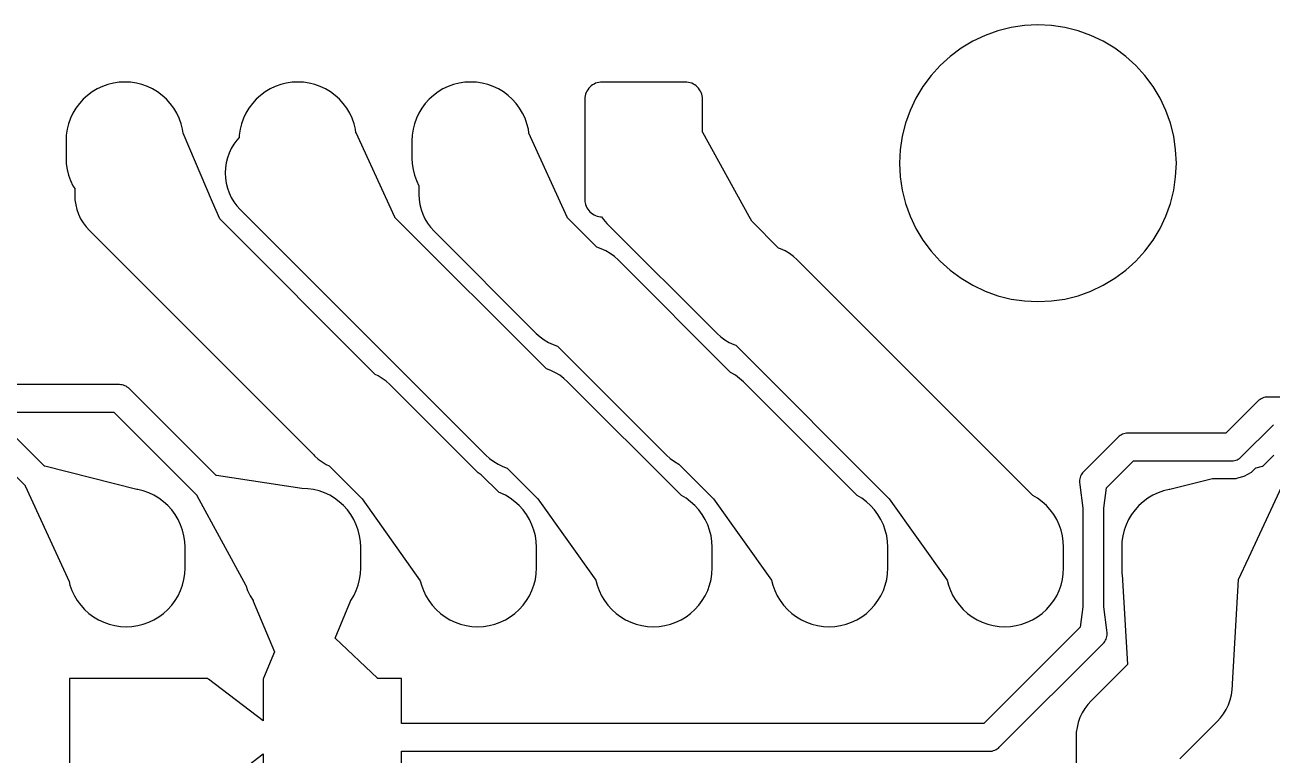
# Model space of a CAD drawing. Header units: metres. Extents: x 0.3 to 99.7, y 0.3 to 59.7.
# Drawn here: x 41.56 to 59.58, y 48.45 to 59 of the extents above; entities that cross this region are included whole.
import ezdxf

# ---------------------------------------------------------------- set-up
doc = ezdxf.new("R2010")
doc.units = ezdxf.units.M

msp = doc.modelspace()

# ---------------------------------------------------------------- linework, layer by layer
for points in [[(54.2, 57), (54.21, 56.804), (54.238, 56.61), (54.286, 56.419), (54.352, 56.235), (54.436, 56.057), (54.537, 55.889), (54.654, 55.731), (54.786, 55.586), (54.931, 55.454), (55.089, 55.337), (55.257, 55.236), (55.435, 55.152), (55.619, 55.086), (55.81, 55.038), (56.004, 55.01), (56.2, 55), (56.396, 55.01), (56.59, 55.038), (56.781, 55.086), (56.965, 55.152), (57.143, 55.236), (57.311, 55.337), (57.469, 55.454), (57.614, 55.586), (57.746, 55.731), (57.863, 55.889), (57.964, 56.057), (58.048, 56.235), (58.114, 56.419), (58.162, 56.61), (58.19, 56.804), (58.2, 57), (58.19, 57.196), (58.162, 57.39), (58.114, 57.581), (58.048, 57.765), (57.964, 57.943), (57.863, 58.111), (57.746, 58.269), (57.614, 58.414), (57.469, 58.546), (57.311, 58.663), (57.143, 58.764), (56.965, 58.848), (56.781, 58.914), (56.59, 58.962), (56.396, 58.99), (56.2, 59), (56.004, 58.99), (55.81, 58.962), (55.619, 58.914), (55.435, 58.848), (55.257, 58.764), (55.089, 58.663), (54.931, 58.546), (54.786, 58.414), (54.654, 58.269), (54.537, 58.111), (54.436, 57.943), (54.352, 57.765), (54.286, 57.581), (54.238, 57.39), (54.21, 57.196), (54.2, 57)], [(47.271, 50.965), (47.271, 50.965), (47.271, 50.965), (47.271, 50.965), (47.271, 50.965), (47.271, 50.965), (47.271, 50.965), (47.271, 50.965), (47.271, 50.965), (47.271, 50.965), (47.287, 50.903), (47.315, 50.825), (47.35, 50.749), (47.393, 50.678), (47.443, 50.611), (47.499, 50.549), (47.561, 50.493), (47.628, 50.443), (47.699, 50.4), (47.775, 50.365), (47.853, 50.337), (47.934, 50.316), (48.017, 50.304), (48.1, 50.3), (48.183, 50.304), (48.266, 50.316), (48.347, 50.337), (48.425, 50.365), (48.501, 50.4), (48.572, 50.443), (48.639, 50.493), (48.701, 50.549), (48.757, 50.611), (48.807, 50.678), (48.85, 50.749), (48.885, 50.825), (48.913, 50.903), (48.934, 50.984), (48.946, 51.067), (48.95, 51.15), (48.95, 51.45), (48.946, 51.533), (48.934, 51.616), (48.913, 51.697), (48.885, 51.775), (48.85, 51.851), (48.807, 51.922), (48.757, 51.989), (48.701, 52.051), (48.639, 52.107), (48.572, 52.157), (48.501, 52.2), (48.425, 52.235), (48.412, 52.24), (48.412, 52.24), (48.412, 52.24), (48.412, 52.24), (48.412, 52.24), (48.412, 52.24), (48.412, 52.24), (48.412, 52.24), (48.412, 52.24), (48.412, 52.24), (48.152, 52.494), (48.151, 52.496), (48.109, 52.524), (48.109, 52.524), (48.109, 52.524), (48.109, 52.524), (48.109, 52.524), (48.109, 52.524), (46.832, 53.8), (46.779, 53.848), (46.722, 53.891), (46.661, 53.927), (46.62, 53.947), (46.62, 53.947), (46.62, 53.947), (46.62, 53.947), (46.62, 53.947), (46.62, 53.947), (46.62, 53.947), (46.62, 53.947), (46.62, 53.947), (46.62, 53.947), (44.372, 56.195), (44.372, 56.195), (44.372, 56.195), (44.372, 56.195), (44.372, 56.195), (44.372, 56.195), (44.372, 56.195), (44.372, 56.195), (44.372, 56.195), (44.372, 56.195), (44.372, 56.195), (44.372, 56.195), (44.372, 56.195), (44.372, 56.195), (44.371, 56.199), (44.268, 56.439), (43.842, 57.435), (43.842, 57.435), (43.842, 57.435), (43.842, 57.435), (43.842, 57.435), (43.842, 57.435), (43.842, 57.435), (43.842, 57.435), (43.842, 57.435), (43.842, 57.435), (43.842, 57.435), (43.842, 57.435), (43.842, 57.435), (43.842, 57.435), (43.842, 57.435), (43.842, 57.435), (43.842, 57.435), (43.834, 57.491), (43.813, 57.572), (43.785, 57.65), (43.75, 57.726), (43.707, 57.797), (43.657, 57.864), (43.601, 57.926), (43.539, 57.982), (43.472, 58.032), (43.401, 58.075), (43.325, 58.11), (43.247, 58.138), (43.166, 58.159), (43.083, 58.171), (43, 58.175), (42.917, 58.171), (42.834, 58.159), (42.753, 58.138), (42.675, 58.11), (42.599, 58.075), (42.528, 58.032), (42.461, 57.982), (42.399, 57.926), (42.343, 57.864), (42.293, 57.797), (42.25, 57.726), (42.215, 57.65), (42.187, 57.572), (42.166, 57.491), (42.154, 57.408), (42.15, 57.325), (42.15, 57.075), (42.154, 56.992), (42.166, 56.909), (42.187, 56.828), (42.215, 56.75), (42.25, 56.674), (42.275, 56.634), (42.275, 56.634), (42.275, 56.634), (42.275, 56.634), (42.275, 56.634), (42.275, 56.634), (42.275, 56.634), (42.275, 56.634), (42.275, 56.634), (42.275, 56.634), (42.275, 56.634), (42.275, 56.634), (42.275, 56.541), (42.278, 56.47), (42.289, 56.399), (42.306, 56.33), (42.33, 56.263), (42.36, 56.199), (42.397, 56.138), (42.439, 56.08), (42.487, 56.028), (45.727, 52.788), (45.727, 52.788), (45.727, 52.788), (45.727, 52.788), (45.74, 52.773), (45.793, 52.725), (45.85, 52.683), (45.911, 52.646), (45.955, 52.626), (45.955, 52.626), (45.955, 52.626), (45.955, 52.626), (45.955, 52.626), (45.955, 52.626), (45.955, 52.626), (45.955, 52.626), (45.955, 52.626), (45.955, 52.626), (46.43, 52.151), (46.43, 52.151), (46.43, 52.151), (46.43, 52.151), (46.43, 52.151), (46.43, 52.151), (46.43, 52.151), (46.43, 52.151), (46.43, 52.151), (46.43, 52.151), (46.43, 52.151), (46.43, 52.151), (46.431, 52.148), (47.271, 50.965)], [(49.809, 50.973), (49.809, 50.973), (49.809, 50.973), (49.809, 50.973), (49.809, 50.973), (49.809, 50.973), (49.809, 50.973), (49.809, 50.973), (49.809, 50.973), (49.809, 50.973), (49.809, 50.973), (49.809, 50.973), (49.809, 50.973), (49.809, 50.973), (49.809, 50.973), (49.809, 50.973), (49.809, 50.973), (49.809, 50.973), (49.827, 50.903), (49.855, 50.825), (49.89, 50.749), (49.933, 50.678), (49.983, 50.611), (50.039, 50.549), (50.101, 50.493), (50.168, 50.443), (50.239, 50.4), (50.315, 50.365), (50.393, 50.337), (50.474, 50.316), (50.557, 50.304), (50.64, 50.3), (50.723, 50.304), (50.806, 50.316), (50.887, 50.337), (50.965, 50.365), (51.041, 50.4), (51.112, 50.443), (51.179, 50.493), (51.241, 50.549), (51.297, 50.611), (51.347, 50.678), (51.39, 50.749), (51.425, 50.825), (51.453, 50.903), (51.474, 50.984), (51.486, 51.067), (51.49, 51.15), (51.49, 51.45), (51.486, 51.533), (51.474, 51.616), (51.453, 51.697), (51.425, 51.775), (51.39, 51.851), (51.347, 51.922), (51.297, 51.989), (51.241, 52.051), (51.179, 52.107), (51.112, 52.157), (51.047, 52.196), (51.047, 52.196), (51.047, 52.196), (51.047, 52.196), (51.047, 52.196), (51.047, 52.196), (51.047, 52.196), (51.047, 52.196), (49.401, 53.842), (49.347, 53.891), (49.288, 53.935), (49.225, 53.973), (49.158, 54.004), (49.094, 54.027), (49.094, 54.027), (49.094, 54.027), (49.094, 54.027), (49.094, 54.027), (49.094, 54.027), (49.094, 54.027), (49.094, 54.027), (49.094, 54.027), (49.094, 54.027), (49.094, 54.027), (49.094, 54.027), (46.903, 56.218), (46.903, 56.218), (46.903, 56.218), (46.903, 56.218), (46.903, 56.218), (46.903, 56.218), (46.903, 56.218), (46.903, 56.218), (46.903, 56.218), (46.903, 56.218), (46.903, 56.218), (46.903, 56.218), (46.903, 56.218), (46.903, 56.218), (46.902, 56.223), (46.342, 57.439), (46.341, 57.44), (46.341, 57.44), (46.341, 57.44), (46.341, 57.44), (46.341, 57.44), (46.341, 57.44), (46.341, 57.44), (46.341, 57.44), (46.341, 57.44), (46.341, 57.44), (46.341, 57.44), (46.341, 57.44), (46.341, 57.44), (46.341, 57.44), (46.341, 57.44), (46.341, 57.44), (46.334, 57.491), (46.313, 57.572), (46.285, 57.65), (46.25, 57.726), (46.207, 57.797), (46.157, 57.864), (46.101, 57.926), (46.039, 57.982), (45.972, 58.032), (45.901, 58.075), (45.825, 58.11), (45.747, 58.138), (45.666, 58.159), (45.583, 58.171), (45.5, 58.175), (45.417, 58.171), (45.334, 58.159), (45.253, 58.138), (45.175, 58.11), (45.099, 58.075), (45.028, 58.032), (44.961, 57.982), (44.899, 57.926), (44.843, 57.864), (44.793, 57.797), (44.75, 57.726), (44.715, 57.65), (44.687, 57.572), (44.666, 57.491), (44.654, 57.408), (44.652, 57.372), (44.652, 57.372), (44.652, 57.372), (44.652, 57.372), (44.652, 57.372), (44.652, 57.372), (44.652, 57.372), (44.652, 57.372), (44.652, 57.372), (44.652, 57.372), (44.652, 57.372), (44.652, 57.372), (44.652, 57.372), (44.652, 57.372), (44.652, 57.372), (44.652, 57.372), (44.62, 57.336), (44.576, 57.277), (44.538, 57.214), (44.507, 57.147), (44.482, 57.078), (44.464, 57.007), (44.453, 56.934), (44.45, 56.86), (44.453, 56.787), (44.464, 56.714), (44.482, 56.642), (44.507, 56.573), (44.538, 56.506), (44.576, 56.443), (44.62, 56.384), (44.669, 56.33), (48.219, 52.78), (48.273, 52.731), (48.332, 52.687), (48.395, 52.649), (48.462, 52.618), (48.526, 52.595), (48.526, 52.595), (48.526, 52.595), (48.526, 52.595), (48.526, 52.595), (48.526, 52.595), (48.526, 52.595), (48.526, 52.595), (48.526, 52.595), (48.526, 52.595), (48.526, 52.595), (48.526, 52.595), (48.97, 52.151), (48.97, 52.151), (48.97, 52.151), (48.97, 52.151), (48.97, 52.151), (48.97, 52.151), (48.97, 52.151), (48.97, 52.151), (48.97, 52.151), (48.97, 52.151), (48.97, 52.151), (48.97, 52.151), (48.971, 52.148), (49.809, 50.973), (49.809, 50.973)], [(52.349, 50.973), (52.349, 50.973), (52.349, 50.973), (52.349, 50.973), (52.349, 50.973), (52.349, 50.973), (52.349, 50.973), (52.349, 50.973), (52.349, 50.973), (52.349, 50.973), (52.349, 50.973), (52.349, 50.973), (52.349, 50.973), (52.349, 50.973), (52.349, 50.973), (52.349, 50.973), (52.349, 50.973), (52.349, 50.973), (52.367, 50.903), (52.395, 50.825), (52.43, 50.749), (52.473, 50.678), (52.523, 50.611), (52.579, 50.549), (52.641, 50.493), (52.708, 50.443), (52.779, 50.4), (52.855, 50.365), (52.933, 50.337), (53.014, 50.316), (53.097, 50.304), (53.18, 50.3), (53.263, 50.304), (53.346, 50.316), (53.427, 50.337), (53.505, 50.365), (53.581, 50.4), (53.652, 50.443), (53.719, 50.493), (53.781, 50.549), (53.837, 50.611), (53.887, 50.678), (53.93, 50.749), (53.965, 50.825), (53.993, 50.903), (54.014, 50.984), (54.026, 51.067), (54.03, 51.15), (54.03, 51.45), (54.026, 51.533), (54.014, 51.616), (53.993, 51.697), (53.965, 51.775), (53.93, 51.851), (53.887, 51.922), (53.837, 51.989), (53.781, 52.051), (53.719, 52.107), (53.652, 52.157), (53.587, 52.196), (53.587, 52.196), (53.587, 52.196), (53.587, 52.196), (53.587, 52.196), (53.587, 52.196), (53.587, 52.196), (53.587, 52.196), (51.941, 53.842), (51.887, 53.891), (51.828, 53.935), (51.765, 53.973), (51.757, 53.976), (51.757, 53.976), (51.757, 53.976), (51.757, 53.976), (51.757, 53.976), (51.757, 53.976), (51.757, 53.976), (51.757, 53.976), (51.757, 53.976), (51.757, 53.976), (50.131, 55.603), (50.076, 55.652), (50.017, 55.696), (49.954, 55.734), (49.887, 55.765), (49.824, 55.788), (49.824, 55.788), (49.824, 55.788), (49.824, 55.788), (49.824, 55.788), (49.824, 55.788), (49.824, 55.788), (49.824, 55.788), (49.824, 55.788), (49.824, 55.788), (49.824, 55.788), (49.824, 55.788), (49.396, 56.216), (49.396, 56.216), (49.396, 56.216), (49.396, 56.216), (49.396, 56.216), (49.396, 56.216), (49.396, 56.216), (49.396, 56.216), (49.396, 56.216), (49.396, 56.216), (49.396, 56.216), (49.396, 56.216), (49.396, 56.216), (49.396, 56.216), (49.395, 56.22), (48.842, 57.437), (48.842, 57.438), (48.842, 57.438), (48.842, 57.438), (48.842, 57.438), (48.842, 57.438), (48.842, 57.438), (48.842, 57.438), (48.842, 57.438), (48.842, 57.438), (48.842, 57.438), (48.842, 57.438), (48.842, 57.438), (48.842, 57.438), (48.842, 57.438), (48.842, 57.438), (48.842, 57.438), (48.834, 57.491), (48.813, 57.572), (48.785, 57.65), (48.75, 57.726), (48.707, 57.797), (48.657, 57.864), (48.601, 57.926), (48.539, 57.982), (48.472, 58.032), (48.401, 58.075), (48.325, 58.11), (48.247, 58.138), (48.166, 58.159), (48.083, 58.171), (48, 58.175), (47.917, 58.171), (47.834, 58.159), (47.753, 58.138), (47.675, 58.11), (47.599, 58.075), (47.528, 58.032), (47.461, 57.982), (47.399, 57.926), (47.343, 57.864), (47.293, 57.797), (47.25, 57.726), (47.215, 57.65), (47.187, 57.572), (47.166, 57.491), (47.154, 57.408), (47.15, 57.325), (47.15, 57.075), (47.154, 56.992), (47.166, 56.909), (47.187, 56.828), (47.215, 56.75), (47.25, 56.676), (47.25, 56.676), (47.25, 56.676), (47.25, 56.676), (47.25, 56.676), (47.25, 56.676), (47.25, 56.676), (47.25, 56.676), (47.25, 56.676), (47.25, 56.676), (47.25, 56.551), (47.253, 56.477), (47.264, 56.404), (47.282, 56.333), (47.307, 56.263), (47.338, 56.197), (47.376, 56.134), (47.42, 56.075), (47.469, 56.02), (48.948, 54.541), (49.003, 54.492), (49.062, 54.448), (49.125, 54.41), (49.191, 54.379), (49.255, 54.356), (49.255, 54.356), (49.255, 54.356), (49.255, 54.356), (49.255, 54.356), (49.255, 54.356), (49.255, 54.356), (49.255, 54.356), (49.255, 54.356), (49.255, 54.356), (49.255, 54.356), (49.255, 54.356), (50.831, 52.78), (50.885, 52.731), (50.944, 52.687), (51.008, 52.649), (51.015, 52.646), (51.015, 52.646), (51.015, 52.646), (51.015, 52.646), (51.015, 52.646), (51.015, 52.646), (51.015, 52.646), (51.015, 52.646), (51.015, 52.646), (51.015, 52.646), (51.51, 52.151), (51.51, 52.151), (51.51, 52.151), (51.51, 52.151), (51.51, 52.151), (51.51, 52.151), (51.51, 52.151), (51.51, 52.151), (51.51, 52.151), (51.51, 52.151), (51.51, 52.151), (51.51, 52.151), (51.511, 52.148), (52.349, 50.973), (52.349, 50.973)], [(54.889, 50.973), (54.889, 50.973), (54.889, 50.973), (54.889, 50.973), (54.889, 50.973), (54.889, 50.973), (54.889, 50.973), (54.889, 50.973), (54.889, 50.973), (54.889, 50.973), (54.889, 50.973), (54.889, 50.973), (54.889, 50.973), (54.889, 50.973), (54.889, 50.973), (54.889, 50.973), (54.889, 50.973), (54.889, 50.973), (54.907, 50.903), (54.935, 50.825), (54.97, 50.749), (55.013, 50.678), (55.063, 50.611), (55.119, 50.549), (55.181, 50.493), (55.248, 50.443), (55.319, 50.4), (55.395, 50.365), (55.473, 50.337), (55.554, 50.316), (55.637, 50.304), (55.72, 50.3), (55.803, 50.304), (55.886, 50.316), (55.967, 50.337), (56.045, 50.365), (56.121, 50.4), (56.192, 50.443), (56.259, 50.493), (56.321, 50.549), (56.377, 50.611), (56.427, 50.678), (56.47, 50.749), (56.505, 50.825), (56.533, 50.903), (56.554, 50.984), (56.566, 51.067), (56.57, 51.15), (56.57, 51.45), (56.566, 51.533), (56.554, 51.616), (56.533, 51.697), (56.505, 51.775), (56.47, 51.851), (56.427, 51.922), (56.377, 51.989), (56.321, 52.051), (56.259, 52.107), (56.192, 52.157), (56.127, 52.196), (56.127, 52.196), (56.127, 52.196), (56.127, 52.196), (56.127, 52.196), (56.127, 52.196), (56.127, 52.196), (56.127, 52.196), (52.72, 55.603), (52.666, 55.652), (52.607, 55.696), (52.544, 55.734), (52.477, 55.765), (52.448, 55.775), (52.448, 55.775), (52.448, 55.775), (52.448, 55.775), (52.448, 55.775), (52.448, 55.775), (52.448, 55.775), (52.448, 55.775), (52.448, 55.775), (52.448, 55.775), (52.448, 55.775), (52.448, 55.775), (52.066, 56.158), (52.066, 56.158), (52.066, 56.158), (52.066, 56.158), (52.066, 56.158), (52.066, 56.158), (52.066, 56.158), (52.066, 56.158), (52.066, 56.158), (52.066, 56.158), (52.066, 56.158), (52.066, 56.158), (52.065, 56.162), (52.027, 56.231), (51.355, 57.446), (51.35, 57.45), (51.35, 57.45), (51.35, 57.45), (51.35, 57.45), (51.35, 57.45), (51.35, 57.45), (51.35, 57.45), (51.35, 57.45), (51.35, 57.45), (51.35, 57.45), (51.35, 57.45), (51.35, 57.45), (51.35, 57.45), (51.35, 57.45), (51.35, 57.45), (51.35, 57.45), (51.35, 57.45), (51.35, 57.45), (51.35, 57.45), (51.35, 57.45), (51.35, 57.925), (51.349, 57.95), (51.345, 57.974), (51.339, 57.998), (51.331, 58.021), (51.32, 58.043), (51.308, 58.064), (51.293, 58.084), (51.277, 58.102), (51.259, 58.118), (51.239, 58.133), (51.218, 58.145), (51.196, 58.156), (51.173, 58.164), (51.149, 58.17), (51.125, 58.174), (51.1, 58.175), (49.9, 58.175), (49.875, 58.174), (49.851, 58.17), (49.827, 58.164), (49.804, 58.156), (49.782, 58.145), (49.761, 58.133), (49.741, 58.118), (49.723, 58.102), (49.707, 58.084), (49.692, 58.064), (49.68, 58.043), (49.669, 58.021), (49.661, 57.998), (49.655, 57.974), (49.651, 57.95), (49.65, 57.925), (49.65, 56.475), (49.651, 56.45), (49.655, 56.426), (49.661, 56.402), (49.669, 56.379), (49.68, 56.357), (49.692, 56.336), (49.707, 56.316), (49.723, 56.298), (49.741, 56.282), (49.761, 56.267), (49.782, 56.255), (49.804, 56.244), (49.827, 56.236), (49.851, 56.23), (49.875, 56.226), (49.891, 56.225), (49.891, 56.225), (49.891, 56.225), (49.891, 56.225), (49.891, 56.225), (49.891, 56.225), (49.891, 56.225), (49.891, 56.225), (49.891, 56.225), (49.891, 56.225), (49.891, 56.225), (49.891, 56.225), (49.891, 56.225), (49.891, 56.225), (49.891, 56.225), (49.891, 56.225), (49.891, 56.225), (49.891, 56.225), (49.891, 56.225), (49.891, 56.225), (49.92, 56.187), (49.969, 56.132), (51.56, 54.541), (51.615, 54.492), (51.674, 54.448), (51.737, 54.41), (51.804, 54.379), (51.832, 54.369), (51.832, 54.369), (51.832, 54.369), (51.832, 54.369), (51.832, 54.369), (51.832, 54.369), (51.832, 54.369), (51.832, 54.369), (51.832, 54.369), (51.832, 54.369), (51.832, 54.369), (51.832, 54.369), (54.05, 52.151), (54.05, 52.151), (54.05, 52.151), (54.05, 52.151), (54.05, 52.151), (54.05, 52.151), (54.05, 52.151), (54.05, 52.151), (54.05, 52.151), (54.05, 52.151), (54.05, 52.151), (54.05, 52.151), (54.051, 52.148), (54.889, 50.973), (54.889, 50.973)], [(61.616, 53.621), (59.521, 53.621), (59.501, 53.62), (59.482, 53.617), (59.463, 53.612), (59.444, 53.606), (59.427, 53.597), (59.41, 53.587), (59.394, 53.576), (59.38, 53.562), (58.917, 53.1), (58.917, 53.1), (58.917, 53.1), (58.917, 53.1), (58.917, 53.1), (58.917, 53.1), (58.917, 53.1), (58.917, 53.1), (58.917, 53.1), (58.917, 53.1), (58.917, 53.1), (58.917, 53.1), (58.917, 53.1), (58.917, 53.1), (58.917, 53.1), (58.917, 53.1), (58.917, 53.1), (58.917, 53.1), (57.5, 53.1), (57.48, 53.099), (57.461, 53.096), (57.442, 53.091), (57.423, 53.085), (57.406, 53.076), (57.389, 53.066), (57.373, 53.055), (57.359, 53.041), (56.859, 52.541), (56.845, 52.527), (56.834, 52.511), (56.824, 52.494), (56.815, 52.477), (56.809, 52.458), (56.804, 52.439), (56.801, 52.42), (56.8, 52.4), (56.801, 52.38), (56.804, 52.361), (56.806, 52.353), (56.806, 52.353), (56.806, 52.353), (56.806, 52.353), (56.806, 52.353), (56.806, 52.353), (56.806, 52.353), (56.806, 52.353), (56.806, 52.353), (56.806, 52.353), (56.806, 52.353), (56.806, 52.353), (56.805, 52.35), (56.849, 52.014), (56.85, 52.012), (56.85, 52.012), (56.85, 52.012), (56.85, 52.012), (56.85, 52.012), (56.85, 52.012), (56.85, 52.012), (56.85, 52.012), (56.85, 52.012), (56.85, 52.012), (56.85, 52.012), (56.85, 52.012), (56.85, 50.588), (56.85, 50.588), (56.85, 50.588), (56.85, 50.588), (56.85, 50.588), (56.85, 50.588), (56.85, 50.588), (56.85, 50.588), (56.85, 50.588), (56.85, 50.588), (56.85, 50.588), (56.85, 50.588), (56.849, 50.586), (56.811, 50.294), (56.811, 50.294), (56.811, 50.294), (56.811, 50.294), (56.811, 50.294), (56.811, 50.294), (56.811, 50.294), (56.811, 50.294), (56.811, 50.294), (56.811, 50.294), (56.811, 50.294), (56.811, 50.294), (56.811, 50.294), (56.811, 50.294), (56.811, 50.294), (56.811, 50.294), (55.417, 48.9), (55.417, 48.9), (55.417, 48.9), (55.417, 48.9), (55.417, 48.9), (55.417, 48.9), (55.417, 48.9), (55.417, 48.9), (55.417, 48.9), (55.417, 48.9), (55.417, 48.9), (55.417, 48.9), (55.417, 48.9), (55.417, 48.9), (55.417, 48.9), (55.417, 48.9), (55.417, 48.9), (55.417, 48.9), (47, 48.9), (47, 48.9), (47, 48.9), (47, 48.9), (47, 48.9), (47, 48.9), (47, 48.9), (47, 48.9), (47, 48.9), (47, 48.9), (47, 48.9), (47, 48.9), (47, 48.9), (47, 48.9), (47, 48.9), (47, 48.9), (47, 48.9), (47, 48.9), (47, 48.9), (47, 48.9), (47, 48.9), (47, 48.9), (47, 48.9), (47, 48.9), (47, 48.9), (47, 48.9), (47, 48.9), (47, 48.9), (47, 48.9), (47, 48.9), (47, 48.9), (47, 48.9), (47, 48.9), (47, 48.9), (47, 49.55), (46.654, 49.55), (46.654, 49.55), (46.654, 49.55), (46.654, 49.55), (46.654, 49.55), (46.654, 49.55), (46.654, 49.55), (46.654, 49.55), (46.654, 49.55), (46.654, 49.55), (46.654, 49.55), (46.654, 49.55), (46.654, 49.55), (46.654, 49.55), (46.654, 49.55), (46.654, 49.55), (46.654, 49.55), (46.654, 49.55), (46.654, 49.55), (46.654, 49.55), (46.654, 49.55), (46.654, 49.55), (46.654, 49.55), (46.654, 49.55), (46.654, 49.55), (46.654, 49.55), (46.654, 49.55), (46.654, 49.55), (46.654, 49.55), (46.654, 49.55), (46.654, 49.55), (46.654, 49.55), (46.654, 49.55), (46.654, 49.55), (46.654, 49.55), (46.654, 49.55), (46.654, 49.55), (46.654, 49.55), (46.654, 49.55), (46.654, 49.55), (46.654, 49.55), (46.65, 49.557), (46.04, 50.135), (46.04, 50.135), (46.04, 50.135), (46.04, 50.135), (46.04, 50.135), (46.04, 50.135), (46.04, 50.135), (46.04, 50.135), (46.04, 50.135), (46.04, 50.135), (46.04, 50.135), (46.04, 50.135), (46.04, 50.135), (46.04, 50.135), (46.04, 50.135), (46.04, 50.135), (46.04, 50.135), (46.04, 50.135), (46.04, 50.135), (46.04, 50.135), (46.04, 50.135), (46.04, 50.135), (46.04, 50.135), (46.04, 50.135), (46.04, 50.135), (46.04, 50.135), (46.264, 50.67), (46.264, 50.673), (46.264, 50.673), (46.264, 50.673), (46.264, 50.673), (46.264, 50.673), (46.264, 50.673), (46.264, 50.673), (46.264, 50.673), (46.264, 50.673), (46.264, 50.673), (46.264, 50.673), (46.264, 50.673), (46.264, 50.673), (46.264, 50.673), (46.267, 50.678), (46.31, 50.749), (46.345, 50.825), (46.373, 50.903), (46.394, 50.984), (46.406, 51.067), (46.41, 51.15), (46.41, 51.45), (46.406, 51.533), (46.394, 51.616), (46.373, 51.697), (46.345, 51.775), (46.31, 51.851), (46.267, 51.922), (46.217, 51.989), (46.161, 52.051), (46.099, 52.107), (46.032, 52.157), (45.961, 52.2), (45.885, 52.235), (45.807, 52.263), (45.726, 52.284), (45.643, 52.296), (45.56, 52.3), (45.56, 52.3), (45.56, 52.3), (45.56, 52.3), (44.326, 52.486), (44.322, 52.485), (44.322, 52.485), (44.322, 52.485), (44.322, 52.485), (44.322, 52.485), (44.322, 52.485), (44.322, 52.485), (44.322, 52.485), (44.322, 52.485), (44.322, 52.485), (44.322, 52.485), (44.322, 52.485), (44.322, 52.485), (44.322, 52.485), (44.322, 52.485), (44.322, 52.485), (44.322, 52.485), (44.322, 52.485), (44.322, 52.485), (44.322, 52.485), (44.322, 52.485), (44.322, 52.485), (43.066, 53.741), (43.051, 53.755), (43.035, 53.766), (43.018, 53.776), (43.001, 53.785), (42.982, 53.791), (42.963, 53.796), (42.944, 53.799), (42.924, 53.8), (37.5, 53.8)], [(37.583, 53.4), (42.841, 53.4), (42.841, 53.4), (42.841, 53.4), (42.841, 53.4), (42.841, 53.4), (42.841, 53.4), (42.841, 53.4), (42.841, 53.4), (42.841, 53.4), (42.841, 53.4), (42.841, 53.4), (42.841, 53.4), (42.841, 53.4), (42.841, 53.4), (42.841, 53.4), (42.841, 53.4), (42.841, 53.4), (42.841, 53.4), (44.04, 52.201), (44.04, 52.201), (44.04, 52.201), (44.04, 52.201), (44.04, 52.201), (44.04, 52.201), (44.04, 52.201), (44.04, 52.201), (44.04, 52.201), (44.04, 52.201), (44.04, 52.201), (44.04, 52.201), (44.041, 52.196), (44.746, 50.907), (44.746, 50.907), (44.746, 50.907), (44.746, 50.907), (44.746, 50.907), (44.746, 50.907), (44.746, 50.907), (44.746, 50.907), (44.747, 50.903), (44.775, 50.825), (44.81, 50.749), (44.853, 50.678), (44.856, 50.674), (44.856, 50.674), (44.856, 50.674), (44.856, 50.674), (44.856, 50.674), (44.856, 50.674), (44.856, 50.674), (44.856, 50.674), (44.856, 50.674), (44.856, 50.674), (44.856, 50.674), (44.856, 50.674), (44.856, 50.67), (45.164, 49.936), (45.164, 49.936), (45.164, 49.936), (45.164, 49.936), (45.164, 49.936), (45.164, 49.936), (45.164, 49.936), (45.164, 49.936), (45.164, 49.936), (45.164, 49.936), (45.164, 49.936), (45.164, 49.936), (45.164, 49.936), (45.164, 49.936), (45.164, 49.936), (45.164, 49.936), (45.164, 49.936), (45.164, 49.936), (45.003, 49.558), (45.003, 49.55), (45.003, 49.55), (45.003, 49.55), (45.003, 49.55), (45.003, 49.55), (45.003, 49.55), (45.003, 49.55), (45.003, 49.55), (45.003, 49.55), (45.003, 49.55), (45.003, 49.55), (45.003, 49.55), (45.003, 49.55), (45.003, 49.55), (45.003, 49.55), (45.003, 49.55), (45.003, 49.55), (45.003, 49.55), (45.003, 49.55), (45.003, 49.55), (45.003, 49.55), (45.003, 49.55), (45.003, 49.55), (45.003, 49.55), (45.003, 49.55), (45.003, 49.55), (45.003, 49.55), (45.003, 49.55), (45.003, 49.55), (45.003, 49.55), (45.003, 49.55), (45.003, 49.55), (45.003, 49.55), (45.003, 49.55), (45, 49.55), (45, 48.938), (45, 48.938), (45, 48.938), (45, 48.938), (45, 48.938), (45, 48.938), (45, 48.938), (45, 48.938), (45, 48.938), (45, 48.938), (45, 48.938), (45, 48.938), (45, 48.938), (45, 48.938), (45, 48.938), (45, 48.938), (45, 48.938), (45, 48.938), (45, 48.938), (45, 48.938), (45, 48.938), (45, 48.938), (45, 48.938), (45, 48.938), (45, 48.938), (45, 48.938), (45, 48.938), (45, 48.938), (45, 48.938), (45, 48.938), (45, 48.938), (45, 48.938), (45, 48.938), (45, 48.938), (45, 48.938), (45, 48.938), (45, 48.938), (45, 48.938), (45, 48.938), (45, 48.938), (45, 48.938), (45, 48.938), (45, 48.938), (45, 48.938), (45, 48.938), (45, 48.938), (45, 48.938), (45, 48.938), (44.207, 49.544), (44.2, 49.546), (44.2, 49.546), (44.2, 49.546), (44.2, 49.546), (44.2, 49.546), (44.2, 49.546), (44.2, 49.546), (44.2, 49.546), (44.2, 49.546), (44.2, 49.546), (44.2, 49.546), (44.2, 49.546), (44.2, 49.546), (44.2, 49.546), (44.2, 49.546), (44.2, 49.546), (44.2, 49.546), (44.2, 49.546), (44.2, 49.546), (44.2, 49.546), (44.2, 49.546), (44.2, 49.546), (44.2, 49.546), (44.2, 49.546), (44.2, 49.546), (44.2, 49.546), (44.2, 49.546), (44.2, 49.546), (44.2, 49.55), (42.2, 49.55), (42.2, 47.85)], [(47, 47.85), (47, 48.5), (47, 48.5), (47, 48.5), (47, 48.5), (47, 48.5), (47, 48.5), (47, 48.5), (47, 48.5), (47, 48.5), (47, 48.5), (47, 48.5), (47, 48.5), (47, 48.5), (47, 48.5), (47, 48.5), (47, 48.5), (47, 48.5), (47, 48.5), (47, 48.5), (47, 48.5), (47, 48.5), (47, 48.5), (47, 48.5), (47, 48.5), (47, 48.5), (47, 48.5), (47, 48.5), (47, 48.5), (47, 48.5), (47, 48.5), (47, 48.5), (47, 48.5), (47, 48.5), (47, 48.5), (55.5, 48.5), (55.52, 48.501), (55.539, 48.504), (55.558, 48.509), (55.577, 48.515), (55.594, 48.524), (55.611, 48.534), (55.627, 48.545), (55.641, 48.559), (57.141, 50.059), (57.155, 50.073), (57.166, 50.089), (57.176, 50.106), (57.185, 50.123), (57.191, 50.142), (57.196, 50.161), (57.199, 50.18), (57.2, 50.2), (57.199, 50.22), (57.196, 50.239), (57.194, 50.247), (57.194, 50.247), (57.194, 50.247), (57.194, 50.247), (57.194, 50.247), (57.194, 50.247), (57.194, 50.247), (57.194, 50.247), (57.194, 50.247), (57.194, 50.247), (57.194, 50.247), (57.194, 50.247), (57.195, 50.25), (57.151, 50.586), (57.15, 50.588), (57.15, 50.588), (57.15, 50.588), (57.15, 50.588), (57.15, 50.588), (57.15, 50.588), (57.15, 50.588), (57.15, 50.588), (57.15, 50.588), (57.15, 50.588), (57.15, 50.588), (57.15, 50.588), (57.15, 52.012), (57.15, 52.012), (57.15, 52.012), (57.15, 52.012), (57.15, 52.012), (57.15, 52.012), (57.15, 52.012), (57.15, 52.012), (57.15, 52.012), (57.15, 52.012), (57.15, 52.012), (57.15, 52.012), (57.151, 52.014), (57.189, 52.306), (57.189, 52.306), (57.189, 52.306), (57.189, 52.306), (57.189, 52.306), (57.189, 52.306), (57.189, 52.306), (57.189, 52.306), (57.189, 52.306), (57.189, 52.306), (57.189, 52.306), (57.189, 52.306), (57.189, 52.306), (57.189, 52.306), (57.189, 52.306), (57.189, 52.306), (57.583, 52.7), (57.583, 52.7), (57.583, 52.7), (57.583, 52.7), (57.583, 52.7), (57.583, 52.7), (57.583, 52.7), (57.583, 52.7), (57.583, 52.7), (57.583, 52.7), (57.583, 52.7), (57.583, 52.7), (57.583, 52.7), (57.583, 52.7), (57.583, 52.7), (57.583, 52.7), (57.583, 52.7), (57.583, 52.7), (59, 52.7), (59.02, 52.701), (59.039, 52.704), (59.058, 52.709), (59.077, 52.715), (59.094, 52.724), (59.111, 52.734), (59.127, 52.745), (59.141, 52.759), (59.604, 53.221)], [(43.177, 52.285), (43.177, 52.285), (43.177, 52.285), (43.177, 52.285), (43.177, 52.285), (43.177, 52.285), (43.177, 52.285), (43.177, 52.285), (43.177, 52.285), (43.177, 52.285), (43.177, 52.285), (43.177, 52.285), (43.175, 52.286), (41.844, 52.624), (41.84, 52.623), (41.84, 52.623), (41.84, 52.623), (41.84, 52.623), (41.84, 52.623), (41.84, 52.623), (41.84, 52.623), (41.84, 52.623), (41.84, 52.623), (41.84, 52.623), (41.84, 52.623), (41.84, 52.623), (41.84, 52.623), (41.84, 52.623), (41.84, 52.623), (41.84, 52.623), (41.84, 52.623), (41.84, 52.623), (41.84, 52.623), (41.84, 52.623), (41.421, 53.041)], [(41.197, 52.7), (41.557, 52.34), (41.557, 52.34), (41.557, 52.34), (41.557, 52.34), (41.557, 52.34), (41.557, 52.34), (41.557, 52.34), (41.557, 52.34), (41.557, 52.34), (41.557, 52.34), (41.557, 52.34), (41.557, 52.34), (41.557, 52.34), (41.557, 52.34), (41.557, 52.34), (41.557, 52.34), (41.557, 52.34), (41.557, 52.34), (41.557, 52.34), (41.557, 52.34), (41.557, 52.34), (41.557, 52.34), (41.557, 52.34), (41.557, 52.34), (41.557, 52.34), (41.557, 52.34), (41.557, 52.34), (41.558, 52.335), (42.193, 50.956), (42.193, 50.956), (42.193, 50.956), (42.193, 50.956), (42.193, 50.956), (42.193, 50.956), (42.207, 50.903), (42.235, 50.825), (42.27, 50.749), (42.313, 50.678), (42.363, 50.611), (42.419, 50.549), (42.481, 50.493), (42.548, 50.443), (42.619, 50.4), (42.695, 50.365), (42.773, 50.337), (42.854, 50.316), (42.937, 50.304), (43.02, 50.3), (43.103, 50.304), (43.186, 50.316), (43.267, 50.337), (43.345, 50.365), (43.421, 50.4), (43.492, 50.443), (43.559, 50.493), (43.621, 50.549), (43.677, 50.611), (43.727, 50.678), (43.77, 50.749), (43.805, 50.825), (43.833, 50.903), (43.854, 50.984), (43.866, 51.067), (43.87, 51.15), (43.87, 51.45), (43.866, 51.533), (43.854, 51.616), (43.833, 51.697), (43.805, 51.775), (43.77, 51.851), (43.727, 51.922), (43.677, 51.989), (43.621, 52.051), (43.559, 52.107), (43.492, 52.157), (43.421, 52.2), (43.345, 52.235), (43.267, 52.263), (43.186, 52.284), (43.177, 52.285)], [(59.609, 52.781), (59.444, 52.616), (59.444, 52.616), (59.444, 52.616), (59.444, 52.616), (59.444, 52.616), (59.444, 52.616), (59.444, 52.616), (59.444, 52.616), (59.444, 52.616), (59.444, 52.616), (59.444, 52.616), (59.444, 52.616), (59.444, 52.616), (59.444, 52.616), (59.444, 52.616), (59.444, 52.616), (59.444, 52.616), (59.444, 52.616), (59.444, 52.616), (59.444, 52.616), (59.444, 52.616), (59.444, 52.616), (59.444, 52.616), (59.444, 52.616), (59.444, 52.616), (59.444, 52.616), (59.442, 52.617), (59.439, 52.617), (59.348, 52.594), (59.342, 52.591), (59.283, 52.532), (59.283, 52.532), (59.283, 52.532), (59.283, 52.532), (59.283, 52.532), (59.283, 52.532), (59.283, 52.532), (59.283, 52.532), (59.283, 52.532), (59.283, 52.532), (59.178, 52.471), (59.178, 52.471), (59.178, 52.471), (59.178, 52.471), (59.178, 52.471), (59.178, 52.471), (59.178, 52.471), (59.178, 52.471), (59.178, 52.471), (59.178, 52.471), (59.085, 52.446), (59.061, 52.439), (59.061, 52.439), (59.061, 52.439), (59.061, 52.439), (59.061, 52.439), (59.061, 52.439), (59.061, 52.439), (59.061, 52.439), (59.061, 52.439), (59.061, 52.439), (59.061, 52.439), (59.061, 52.439), (59.061, 52.439), (58.725, 52.439), (58.722, 52.439), (58.105, 52.286), (58.103, 52.285), (58.103, 52.285), (58.103, 52.285), (58.103, 52.285), (58.103, 52.285), (58.103, 52.285), (58.103, 52.285), (58.103, 52.285), (58.103, 52.285), (58.103, 52.285), (58.103, 52.285), (58.103, 52.285), (58.094, 52.284), (58.013, 52.263), (57.935, 52.235), (57.859, 52.2), (57.788, 52.157), (57.721, 52.107), (57.659, 52.051), (57.603, 51.989), (57.553, 51.922), (57.51, 51.851), (57.475, 51.775), (57.447, 51.697), (57.426, 51.616), (57.414, 51.533), (57.41, 51.45), (57.41, 51.15), (57.414, 51.067), (57.416, 51.057), (57.416, 51.057), (57.416, 51.057), (57.416, 51.057), (57.493, 49.754), (57.493, 49.754), (57.493, 49.754), (57.493, 49.754), (57.493, 49.754), (57.493, 49.754), (57.493, 49.754), (57.493, 49.754), (57.493, 49.754), (57.493, 49.754), (57.493, 49.754), (57.493, 49.754), (57.493, 49.754), (57.493, 49.754), (57.493, 49.754), (57.493, 49.754), (57.493, 49.754), (57.493, 49.754), (57.493, 49.754), (57.493, 49.754), (56.969, 49.231), (56.92, 49.176), (56.876, 49.117), (56.838, 49.054), (56.807, 48.987), (56.782, 48.918), (56.764, 48.846), (56.753, 48.774), (56.75, 48.7), (56.75, 47.511)], [(58.25, 48.389), (58.791, 48.929), (58.84, 48.984), (58.884, 49.043), (58.922, 49.106), (58.953, 49.173), (58.978, 49.242), (58.996, 49.314), (59.007, 49.386), (59.01, 49.46), (59.01, 49.477), (59.01, 49.477), (59.01, 49.477), (59.01, 49.477), (59.01, 49.477), (59.01, 49.477), (59.01, 49.477), (59.01, 49.477), (59.01, 49.477), (59.01, 49.477), (59.011, 49.477), (59.1, 50.984), (59.1, 50.984), (59.1, 50.984), (59.1, 50.984), (59.1, 50.984), (59.1, 50.984), (59.1, 50.984), (59.1, 50.984), (59.1, 50.984), (59.1, 50.984), (59.247, 51.299), (59.725, 52.328)], [(44.208, 47.856), (45, 48.462), (45, 48.462), (45, 48.462), (45, 48.462), (45, 48.462), (45, 48.462), (45, 48.462), (45, 48.462), (45, 48.462), (45, 48.462), (45, 48.462), (45, 48.462), (45, 48.462), (45, 48.462), (45, 48.462), (45, 48.462), (45, 48.462), (45, 48.462), (45, 48.462), (45, 48.462), (45, 48.462), (45, 48.462), (45, 48.462), (45, 48.462), (45, 48.462), (45, 48.462), (45, 48.462), (45, 48.462), (45, 48.462), (45, 48.462), (45, 48.462), (45, 48.462), (45, 48.462), (45, 48.462), (45, 48.462), (45, 48.462), (45, 48.462), (45, 48.462), (45, 48.462), (45, 48.462), (45, 48.462), (45, 48.462), (45, 48.462), (45, 48.462), (45, 48.462), (45, 48.462), (45, 48.462), (45, 48.462), (45, 47.85)]]:
    msp.add_lwpolyline(points)

doc.saveas('drawing.dxf')
